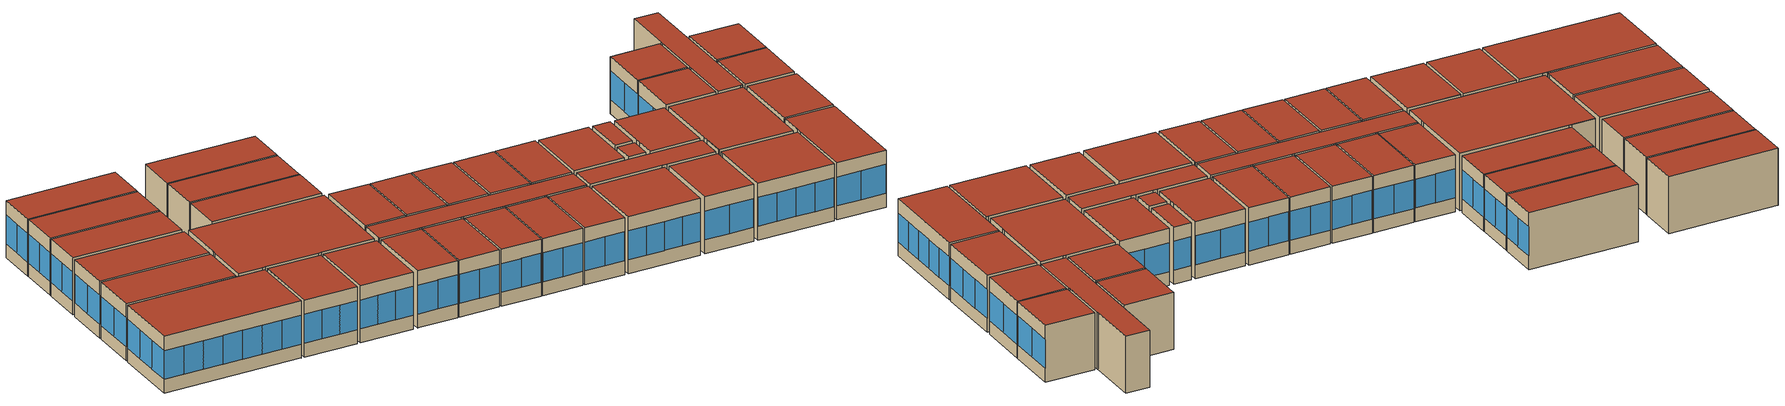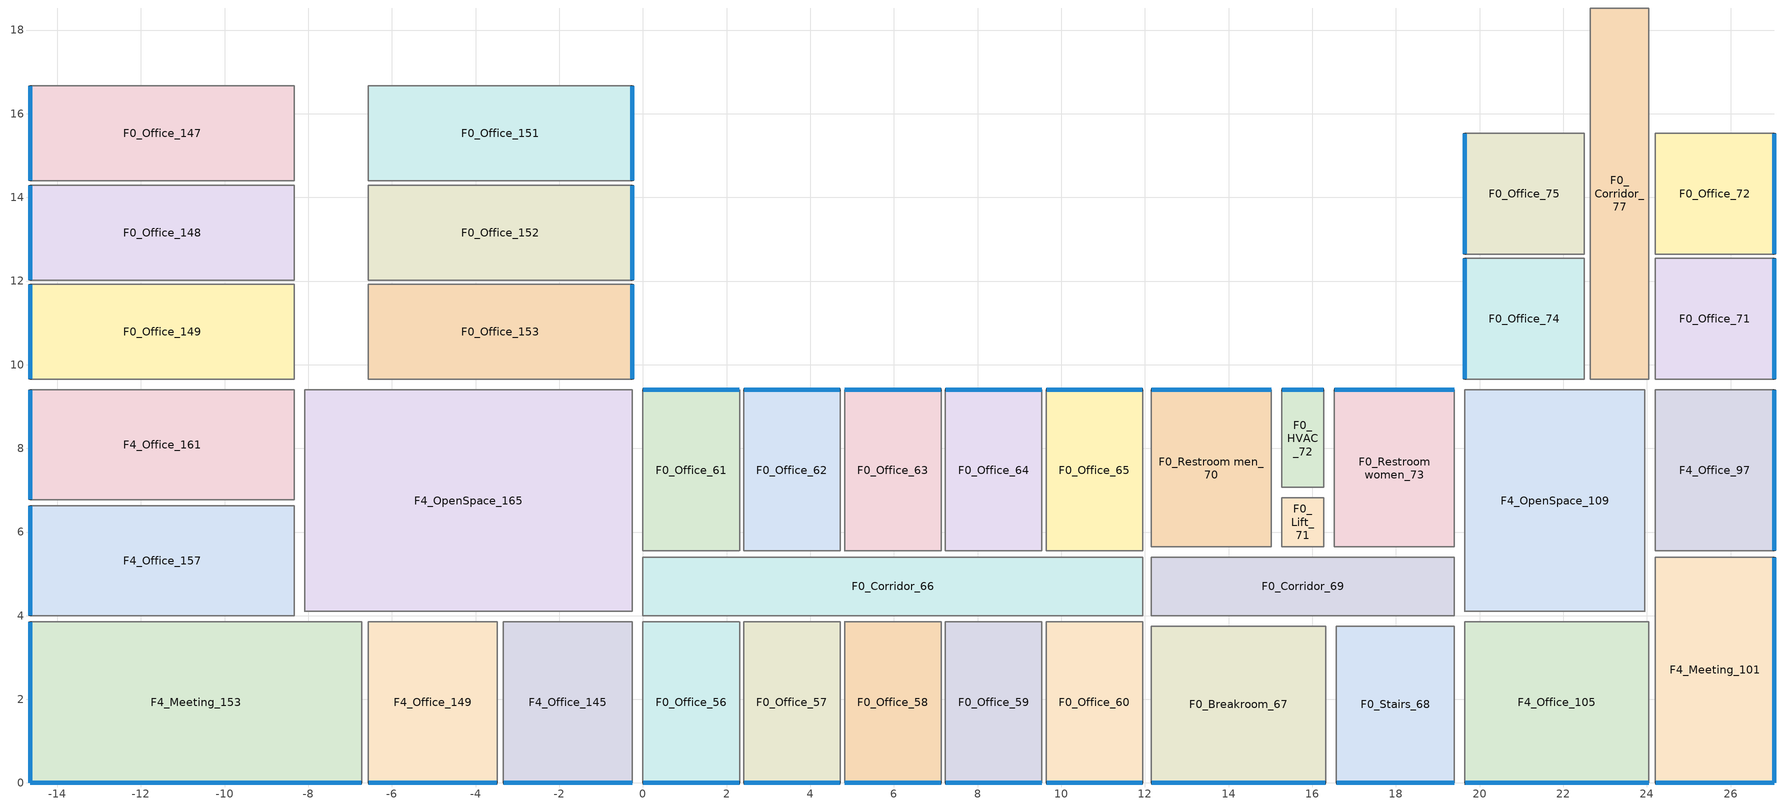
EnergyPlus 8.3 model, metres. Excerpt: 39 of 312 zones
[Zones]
F0_Office_56
 floor to F0_Office_38 (Geschossdecke): 2.31,0 0,0 0,3.85 2.31,3.85 z10.72
 wall outside (Aussenwand): 0,0 2.31,0 z10.72:14
 wall to F0_Corridor_66 (BüroTrennwandFlur): 2.31,3.85 0,3.85 z10.72:14
 wall to F0_Office_57 (Bürotrennwand): 2.31,0 2.31,3.85 z10.72:14
 wall to F4_Office_145 (Bürotrennwand): 0,3.85 0,0 z10.72:14
 window (WindowConstruction_1001): 0.01,0 1.15,0 / 1.16,0 2.3,0 z11.53:13.18
 roof outside (Dach): 0,0 2.31,0 2.31,3.85 0,3.85 z14
F0_Office_57
 floor to F0_Office_39 (Geschossdecke): 4.72,0 2.41,0 2.41,3.85 4.72,3.85 z10.72
 wall outside (Aussenwand): 2.41,0 4.72,0 z10.72:14
 wall to F0_Corridor_66 (BüroTrennwandFlur): 4.72,3.85 2.41,3.85 z10.72:14
 wall to F0_Office_58 (Bürotrennwand): 4.72,0 4.72,3.85 z10.72:14
 window (WindowConstruction_1001): 2.42,0 3.56,0 / 3.57,0 4.71,0 z11.53:13.18
 roof outside (Dach): 2.41,0 4.72,0 4.72,3.85 2.41,3.85 z14
F0_Office_58
 floor to F0_Office_40 (Geschossdecke): 7.13,0 4.82,0 4.82,3.85 7.13,3.85 z10.72
 wall outside (Aussenwand): 4.82,0 7.13,0 z10.72:14
 wall to F0_Corridor_66 (BüroTrennwandFlur): 7.13,3.85 4.82,3.85 z10.72:14
 wall to F0_Office_59 (Bürotrennwand): 7.13,0 7.13,3.85 z10.72:14
 window (WindowConstruction_1001): 4.83,0 5.97,0 / 5.98,0 7.12,0 z11.53:13.18
 roof outside (Dach): 4.82,0 7.13,0 7.13,3.85 4.82,3.85 z14
F0_Office_59
 floor to F0_Office_41 (Geschossdecke): 9.54,0 7.23,0 7.23,3.85 9.54,3.85 z10.72
 wall outside (Aussenwand): 7.23,0 9.54,0 z10.72:14
 wall to F0_Corridor_66 (BüroTrennwandFlur): 9.54,3.85 7.23,3.85 z10.72:14
 wall to F0_Office_60 (Bürotrennwand): 9.54,0 9.54,3.85 z10.72:14
 window (WindowConstruction_1001): 7.24,0 8.38,0 / 8.39,0 9.53,0 z11.53:13.18
 roof outside (Dach): 7.23,0 9.54,0 9.54,3.85 7.23,3.85 z14
F0_Office_60
 floor to F0_Office_42 (Geschossdecke): 11.95,0 9.64,0 9.64,3.85 11.95,3.85 z10.72
 wall outside (Aussenwand): 9.64,0 11.95,0 z10.72:14
 wall to F0_Corridor_66 (BüroTrennwandFlur): 11.95,3.85 9.64,3.85 z10.72:14
 wall adiabatic (BüroTrennwandFlur): 11.95,3.75 11.95,3.85 z10.72:14
 wall to F0_Breakroom_67 (BürotrennwandKern): 11.95,0 11.95,3.75 z10.72:14
 window (WindowConstruction_1001): 9.65,0 10.79,0 / 10.8,0 11.94,0 z11.53:13.18
 roof outside (Dach): 9.64,0 11.95,0 11.95,3.85 9.64,3.85 z14
F0_Office_61
 floor to F0_Office_43 (Geschossdecke): 2.31,5.55 0,5.55 0,9.4 2.31,9.4 z10.72
 wall outside (Aussenwand): 2.31,9.4 0,9.4 z10.72:14
 wall to F0_Office_62 (Bürotrennwand): 2.31,5.55 2.31,9.4 z10.72:14
 wall to F0_Corridor_66 (BüroTrennwandFlur): 0,5.55 2.31,5.55 z10.72:14
 wall to F4_OpenSpace_165 (BüroTrennwandFlur): 0,9.4 0,5.55 z10.72:14
 window (WindowConstruction_1001): 2.3,9.4 1.16,9.4 / 1.15,9.4 0.01,9.4 z11.52:13.18
 roof outside (Dach): 0,5.55 2.31,5.55 2.31,9.4 0,9.4 z14
F0_Office_62
 floor to F0_Office_44 (Geschossdecke): 4.72,5.55 2.41,5.55 2.41,9.4 4.72,9.4 z10.72
 wall outside (Aussenwand): 4.72,9.4 2.41,9.4 z10.72:14
 wall to F0_Office_63 (Bürotrennwand): 4.72,5.55 4.72,9.4 z10.72:14
 wall to F0_Corridor_66 (BüroTrennwandFlur): 2.41,5.55 4.72,5.55 z10.72:14
 window (WindowConstruction_1001): 4.71,9.4 3.57,9.4 / 3.56,9.4 2.42,9.4 z11.53:13.18
 roof outside (Dach): 2.41,5.55 4.72,5.55 4.72,9.4 2.41,9.4 z14
F0_Office_63
 floor to F0_Office_45 (Geschossdecke): 7.13,5.55 4.82,5.55 4.82,9.4 7.13,9.4 z10.72
 wall outside (Aussenwand): 7.13,9.4 4.82,9.4 z10.72:14
 wall to F0_Office_64 (Bürotrennwand): 7.13,5.55 7.13,9.4 z10.72:14
 wall to F0_Corridor_66 (BüroTrennwandFlur): 4.82,5.55 7.13,5.55 z10.72:14
 window (WindowConstruction_1001): 7.12,9.4 5.98,9.4 / 5.97,9.4 4.83,9.4 z11.53:13.18
 roof outside (Dach): 4.82,5.55 7.13,5.55 7.13,9.4 4.82,9.4 z14
F0_Office_64
 floor to F0_Office_46 (Geschossdecke): 9.54,5.55 7.23,5.55 7.23,9.4 9.54,9.4 z10.72
 wall outside (Aussenwand): 9.54,9.4 7.23,9.4 z10.72:14
 wall to F0_Office_65 (Bürotrennwand): 9.54,5.55 9.54,9.4 z10.72:14
 wall to F0_Corridor_66 (BüroTrennwandFlur): 7.23,5.55 9.54,5.55 z10.72:14
 window (WindowConstruction_1001): 9.53,9.4 8.39,9.4 / 8.38,9.4 7.24,9.4 z11.53:13.18
 roof outside (Dach): 7.23,5.55 9.54,5.55 9.54,9.4 7.23,9.4 z14
F0_Office_65
 floor to F0_Office_47 (Geschossdecke): 11.95,5.55 9.64,5.55 9.64,9.4 11.95,9.4 z10.72
 wall outside (Aussenwand): 11.95,9.4 9.64,9.4 z10.72:14
 wall adiabatic (BüroTrennwandFlur): 11.95,5.55 11.95,5.65 z10.72:14
 wall to F0_Restroom men_70 (BürotrennwandKern): 11.95,5.65 11.95,9.4 z10.72:14
 wall to F0_Corridor_66 (BüroTrennwandFlur): 9.64,5.55 11.95,5.55 z10.72:14
 window (WindowConstruction_1001): 11.94,9.4 10.8,9.4 / 10.79,9.4 9.65,9.4 z11.53:13.18
 roof outside (Dach): 9.64,5.55 11.95,5.55 11.95,9.4 9.64,9.4 z14
F0_Corridor_66
 floor to F0_Corridor_48 (Geschossdecke): 11.95,4 0,4 0,5.4 11.95,5.4 z10.72
 wall adiabatic (BüroTrennwandFlur): 2.41,5.4 2.31,5.4 / 7.23,5.4 7.13,5.4 / 9.64,5.4 9.54,5.4 / 4.82,5.4 4.72,5.4 / 4.72,4 4.82,4 / 9.54,4 9.64,4 / 7.13,4 7.23,4 / 2.31,4 2.41,4 / 0,4.1 0,4 z10.72:14
 wall to F0_Corridor_69 (BürotrennwandKern): 11.95,4 11.95,5.4 z10.72:14
 wall to F4_OpenSpace_165 (BürotrennwandKern): 0,5.4 0,4.1 z10.72:14
 roof outside (Dach): 0,4 11.95,4 11.95,5.4 0,5.4 z14
F0_Breakroom_67
 floor to F0_Breakroom_49 (Geschossdecke): 16.32,0 12.15,0 12.15,3.75 16.32,3.75 z10.72
 wall outside (Aussenwand): 12.15,0 16.32,0 z10.72:14
 wall to F0_Corridor_69 (TreppeKern): 16.32,3.75 12.15,3.75 z10.72:14
 wall to F0_Stairs_68 (TreppeKern): 16.32,0 16.32,3.75 z10.72:14
 window (WindowConstruction_1001): 12.16,0 13.19,0 / 13.2,0 14.23,0 / 14.24,0 15.27,0 / 15.28,0 16.31,0 z11.53:13.18
 roof outside (Dach): 12.15,0 16.32,0 16.32,3.75 12.15,3.75 z14
F0_Restroom men_70
 floor to F0_Restroom men_52 (Geschossdecke): 15.02,5.65 12.15,5.65 12.15,9.4 15.02,9.4 z10.72
 wall outside (Aussenwand): 15.03,9.4 12.15,9.4 z10.72:14
 wall adiabatic (BüroTrennwandFlur): 15.03,6.82 15.03,7.07 z10.72:14
 wall to F0_Lift_71 (TreppeKern): 15.03,5.65 15.03,6.82 z10.72:14
 wall to F0_HVAC_72 (TreppeKern): 15.03,7.07 15.03,9.4 z10.72:14
 wall to F0_Corridor_69 (TreppeKern): 12.15,5.65 15.02,5.65 z10.72:14
 window (WindowConstruction_1001): 15.02,9.4 13.59,9.4 / 13.58,9.4 12.16,9.4 z11.53:13.18
 roof outside (Dach): 12.15,5.65 15.03,5.65 15.03,9.4 12.15,9.4 z14
F0_Corridor_69
 floor to F0_Corridor_51 (Geschossdecke): 19.4,4 12.15,4 12.15,5.4 19.4,5.4 z10.72
 wall adiabatic (BüroTrennwandFlur): 15.27,5.4 15.02,5.4 / 16.52,5.4 16.27,5.4 / 19.4,4 19.4,4.1 / 16.32,4 16.57,4 z10.72:14
 wall to F0_Lift_71 (TreppeKern): 16.27,5.4 15.27,5.4 z10.72:14
 wall to F0_Restroom women_73 (TreppeKern): 19.4,5.4 16.52,5.4 z10.72:14
 wall to F4_OpenSpace_109 (BürotrennwandKern): 19.4,4.1 19.4,5.4 z10.72:14
 wall to F0_Stairs_68 (TreppeKern): 16.57,4 19.4,4 z10.72:14
 roof outside (Dach): 12.15,4 19.4,4 19.4,5.4 12.15,5.4 z14
F0_Lift_71
 floor to F0_Lift_53 (Geschossdecke): 16.27,5.65 15.27,5.65 15.27,6.82 16.27,6.82 z10.72
 wall to F0_HVAC_72 (TreppeKern): 16.27,6.82 15.27,6.82 z10.72:14
 wall to F0_Restroom women_73 (TreppeKern): 16.27,5.65 16.27,6.82 z10.72:14
 roof outside (Dach): 15.28,5.65 16.27,5.65 16.27,6.82 15.28,6.82 z14
F0_HVAC_72
 floor to F0_HVAC_54 (Geschossdecke): 16.27,7.07 15.27,7.07 15.27,9.4 16.27,9.4 z10.72
 wall outside (Aussenwand): 16.27,9.4 15.28,9.4 z10.72:14
 wall to F0_Restroom women_73 (TreppeKern): 16.27,7.07 16.27,9.4 z10.72:14
 window (WindowConstruction_1001): 16.27,9.4 15.29,9.4 z11.53:13.2
 roof outside (Dach): 15.28,7.07 16.27,7.07 16.27,9.4 15.28,9.4 z14
F0_Stairs_68
 floor to F0_Stairs_50 (Geschossdecke): 19.4,0 16.57,0 16.57,3.75 19.4,3.75 z10.72
 wall outside (Aussenwand): 16.57,0 19.4,0 z10.72:14
 wall to F4_Office_105 (BürotrennwandKern): 19.4,0 19.4,3.75 z10.72:14
 window (WindowConstruction_1001): 16.58,0 17.98,0 / 17.99,0 19.39,0 z11.53:13.18
 roof outside (Dach): 16.57,0 19.4,0 19.4,3.75 16.57,3.75 z14
F0_Restroom women_73
 floor to F0_Restroom women_55 (Geschossdecke): 19.4,5.65 16.52,5.65 16.52,9.4 19.4,9.4 z10.72
 wall outside (Aussenwand): 19.4,9.4 16.52,9.4 z10.72:14
 wall to F4_OpenSpace_109 (TreppeKern): 19.4,5.65 19.4,9.4 z10.72:14
 wall adiabatic (BüroTrennwandFlur): 16.52,7.07 16.52,6.82 z10.72:14
 window (WindowConstruction_1001): 19.39,9.4 17.97,9.4 / 17.96,9.4 16.54,9.4 z11.53:13.18
 roof outside (Dach): 16.52,5.65 19.4,5.65 19.4,9.4 16.52,9.4 z14
F0_Office_71
 floor to F0_Office_50 (Geschossdecke): 24.2,9.65 24.2,12.54 27.05,12.54 27.05,9.65 z10.72
 wall outside (Aussenwand): 27.05,9.65 27.05,12.54 z10.72:14
 wall to F0_Corridor_77 (BüroTrennwandFlur): 24.2,12.54 24.2,9.65 z10.72:14
 wall to F0_Office_72 (Bürotrennwand): 27.05,12.54 24.2,12.54 z10.72:14
 wall to F4_Office_97 (Bürotrennwand): 24.2,9.65 27.05,9.65 z10.72:14
 window (WindowConstruction_1001): 27.05,9.66 27.05,11.09 / 27.05,11.1 27.05,12.53 z11.53:13.18
 roof outside (Dach): 27.05,9.65 27.05,12.54 24.2,12.54 24.2,9.65 z14
F0_Office_72
 floor to F0_Office_51 (Geschossdecke): 27.05,12.64 24.2,12.64 24.2,15.53 27.05,15.53 z10.72
 wall outside (Aussenwand): 27.05,12.64 27.05,15.53 z10.72:14
 wall to F0_Corridor_77 (BüroTrennwandFlur): 24.2,15.53 24.2,12.64 z10.72:14
 wall to F0_Office_73 (Bürotrennwand): 27.05,15.53 24.2,15.53 z10.72:14
 window (WindowConstruction_1001): 27.05,12.65 27.05,14.08 / 27.05,14.09 27.05,15.52 z11.53:13.18
 roof outside (Dach): 27.05,12.64 27.05,15.53 24.2,15.53 24.2,12.64 z14
F0_Office_74
 floor to F0_Office_53 (Geschossdecke): 22.5,9.65 19.65,9.65 19.65,12.54 22.5,12.54 z10.72
 wall outside (Aussenwand): 19.65,12.54 19.65,9.65 z10.72:14
 wall to F0_Office_75 (Bürotrennwand): 22.5,12.54 19.65,12.54 z10.72:14
 wall to F0_Corridor_77 (BüroTrennwandFlur): 22.5,9.65 22.5,12.54 z10.72:14
 wall to F4_OpenSpace_109 (BüroTrennwandFlur): 19.65,9.65 22.5,9.65 z10.72:14
 window (WindowConstruction_1001): 19.65,12.53 19.65,11.1 / 19.65,11.09 19.65,9.66 z11.53:13.18
 roof outside (Dach): 22.5,9.65 22.5,12.54 19.65,12.54 19.65,9.65 z14
F0_Office_75
 floor to F0_Office_54 (Geschossdecke): 22.5,12.64 19.65,12.64 19.65,15.53 22.5,15.53 z10.72
 wall outside (Aussenwand): 19.65,15.53 19.65,12.64 z10.72:14
 wall to F0_Office_76 (Bürotrennwand): 22.5,15.53 19.65,15.53 z10.72:14
 wall to F0_Corridor_77 (BüroTrennwandFlur): 22.5,12.64 22.5,15.53 z10.72:14
 window (WindowConstruction_1001): 19.65,15.52 19.65,14.09 / 19.65,14.08 19.65,12.65 z11.53:13.18
 roof outside (Dach): 22.5,12.64 22.5,15.53 19.65,15.53 19.65,12.64 z14
F0_Corridor_77
 floor to F0_Corridor_54 (Geschossdecke): 24.05,9.65 22.65,9.65 22.65,18.53 24.05,18.53 z10.72
 wall adiabatic (BüroTrennwandFlur): 22.65,12.64 22.65,12.54 / 22.65,15.63 22.65,15.53 / 24.05,12.54 24.05,12.64 / 24.05,15.53 24.05,15.63 / 23.95,9.65 24.05,9.65 z10.72:14
 wall to F0_Office_76 (BüroTrennwandFlur): 22.65,18.53 22.65,15.63 z10.72:14
 wall to F0_Corridor_80 (BürotrennwandKern): 24.05,18.53 22.65,18.53 z10.72:14
 wall to F0_Office_73 (BüroTrennwandFlur): 24.05,15.63 24.05,18.53 z10.72:14
 wall to F4_OpenSpace_109 (BürotrennwandKern): 22.65,9.65 23.95,9.65 z10.72:14
 roof outside (Dach): 24.05,9.65 24.05,18.53 22.65,18.53 22.65,9.65 z14
F4_Office_97
 floor to F4_Office_96 (Geschossdecke): 24.2,5.55 24.2,9.4 27.05,9.4 27.05,5.55 z10.72
 wall outside (Aussenwand): 27.05,5.55 27.05,9.4 z10.72:14
 wall to F4_Meeting_101 (Bürotrennwand): 24.2,5.55 27.05,5.55 z10.72:14
 wall to F4_OpenSpace_109 (BüroTrennwandFlur): 24.2,9.4 24.2,5.55 z10.72:14
 window (WindowConstruction_1001): 27.05,5.56 27.05,6.83 / 27.05,6.84 27.05,8.11 / 27.05,8.12 27.05,9.39 z11.53:13.18
 roof outside (Dach): 27.05,9.4 24.2,9.4 24.2,5.55 27.05,5.55 z14
F4_Meeting_101
 floor to F4_Meeting_100 (Geschossdecke): 27.05,0 24.2,0 24.2,5.4 27.05,5.4 z10.72
 wall outside (Aussenwand): 24.2,0 27.05,0 27.05,5.4 z10.72:14
 wall adiabatic (BüroTrennwandFlur): 24.2,4.1 24.2,3.85 z10.72:14
 wall to F4_Office_105 (Bürotrennwand): 24.2,3.85 24.2,0 z10.72:14
 wall to F4_OpenSpace_109 (BüroTrennwandFlur): 24.2,5.4 24.2,4.1 z10.72:14
 window (WindowConstruction_1001): 24.21,0 25.62,0 / 25.63,0 27.04,0 / 27.05,0.01 27.05,1.08 / 27.05,1.09 27.05,2.16 / 27.05,2.17 27.05,3.23 / 27.05,3.24 27.05,4.31 / 27.05,4.32 27.05,5.39 z11.53:13.18
 roof outside (Dach): 27.05,5.4 24.2,5.4 24.2,0 27.05,0 z14
F4_Office_105
 floor to F4_Office_104 (Geschossdecke): 24.05,0 19.65,0 19.65,3.85 24.05,3.85 z10.72
 wall outside (Aussenwand): 19.65,0 24.05,0 z10.72:14
 wall adiabatic (BüroTrennwandFlur): 19.65,3.85 19.65,3.75 / 24.05,3.85 23.95,3.85 z10.72:14
 wall to F4_OpenSpace_109 (BüroTrennwandFlur): 23.95,3.85 19.65,3.85 z10.72:14
 window (WindowConstruction_1001): 19.66,0 20.75,0 / 20.76,0 21.84,0 / 21.86,0 22.94,0 / 22.95,0 24.04,0 z11.53:13.18
 roof outside (Dach): 24.05,3.85 19.65,3.85 19.65,0 24.05,0 z14
F4_OpenSpace_109
 floor to F4_OpenSpace_108 (Geschossdecke): 23.95,4.1 19.65,4.1 19.65,9.4 23.95,9.4 z10.72
 wall adiabatic (BüroTrennwandFlur): 19.65,5.65 19.65,5.4 / 22.65,9.4 22.5,9.4 / 23.95,5.4 23.95,5.55 z10.72:14
 roof outside (Dach): 23.95,9.4 19.65,9.4 19.65,4.1 23.95,4.1 z14
F0_Office_147
 floor to F0_Office_127 (Geschossdecke): -8.33,14.39 -14.65,14.39 -14.65,16.66 -8.33,16.66 z10.72
 wall outside (Aussenwand): -14.65,16.66 -14.65,14.39 z10.72:14
 wall to F0_Corridor_139 (BüroTrennwandFlur): -8.33,14.39 -8.33,16.66 z10.72:14
 wall to F0_Office_148 (Bürotrennwand): -14.65,14.39 -8.33,14.39 z10.72:14
 wall to F0_Office_146 (Bürotrennwand): -8.33,16.66 -14.65,16.66 z10.72:14
 window (WindowConstruction_1001): -14.65,16.65 -14.65,15.53 / -14.65,15.52 -14.65,14.4 z11.53:13.18
 roof outside (Dach): -14.65,16.66 -14.65,14.39 -8.33,14.39 -8.33,16.66 z14
F0_Office_148
 floor to F0_Office_128 (Geschossdecke): -8.33,12.02 -14.65,12.02 -14.65,14.29 -8.33,14.29 z10.72
 wall outside (Aussenwand): -14.65,14.29 -14.65,12.02 z10.72:14
 wall to F0_Corridor_139 (BüroTrennwandFlur): -8.33,12.02 -8.33,14.29 z10.72:14
 wall to F0_Office_149 (Bürotrennwand): -14.65,12.02 -8.33,12.02 z10.72:14
 window (WindowConstruction_1001): -14.65,14.28 -14.65,13.16 / -14.65,13.15 -14.65,12.03 z11.53:13.18
 roof outside (Dach): -14.65,14.29 -14.65,12.02 -8.33,12.02 -8.33,14.29 z14
F0_Office_149
 floor to F0_Office_129 (Geschossdecke): -14.65,9.65 -14.65,11.92 -8.33,11.92 -8.33,9.65 z10.72
 wall outside (Aussenwand): -14.65,11.92 -14.65,9.65 z10.72:14
 wall to F0_Corridor_139 (BüroTrennwandFlur): -8.33,9.65 -8.33,11.92 z10.72:14
 wall to F4_Office_161 (Bürotrennwand): -14.65,9.65 -8.33,9.65 z10.72:14
 window (WindowConstruction_1001): -14.65,11.91 -14.65,10.79 / -14.65,10.78 -14.65,9.66 z11.53:13.18
 roof outside (Dach): -14.65,11.92 -14.65,9.65 -8.33,9.65 -8.33,11.92 z14
F0_Office_151
 floor to F0_Office_131 (Geschossdecke): -0.25,14.39 -6.57,14.39 -6.57,16.66 -0.25,16.66 z10.72
 wall outside (Aussenwand): -0.25,14.39 -0.25,16.66 z10.72:14
 wall to F0_Office_152 (Bürotrennwand): -6.57,14.39 -0.25,14.39 z10.72:14
 wall to F0_Corridor_139 (BüroTrennwandFlur): -6.57,16.66 -6.57,14.39 z10.72:14
 wall to F0_Office_150 (Bürotrennwand): -0.25,16.66 -6.57,16.66 z10.72:14
 window (WindowConstruction_1001): -0.25,14.4 -0.25,15.52 / -0.25,15.53 -0.25,16.65 z11.53:13.18
 roof outside (Dach): -6.57,16.66 -6.57,14.39 -0.25,14.39 -0.25,16.66 z14
F0_Office_152
 floor to F0_Office_132 (Geschossdecke): -0.25,12.02 -6.57,12.02 -6.57,14.29 -0.25,14.29 z10.72
 wall outside (Aussenwand): -0.25,12.02 -0.25,14.29 z10.72:14
 wall to F0_Office_153 (Bürotrennwand): -6.57,12.02 -0.25,12.02 z10.72:14
 wall to F0_Corridor_139 (BüroTrennwandFlur): -6.57,14.29 -6.57,12.02 z10.72:14
 window (WindowConstruction_1001): -0.25,12.03 -0.25,13.15 / -0.25,13.16 -0.25,14.28 z11.53:13.18
 roof outside (Dach): -6.57,14.29 -6.57,12.02 -0.25,12.02 -0.25,14.29 z14
F0_Office_153
 floor to F0_Office_133 (Geschossdecke): -0.25,9.65 -6.57,9.65 -6.57,11.92 -0.25,11.92 z10.72
 wall outside (Aussenwand): -0.25,9.65 -0.25,11.92 z10.72:14
 wall to F4_OpenSpace_165 (BüroTrennwandFlur): -6.57,9.65 -0.25,9.65 z10.72:14
 wall to F0_Corridor_139 (BüroTrennwandFlur): -6.57,11.92 -6.57,9.65 z10.72:14
 window (WindowConstruction_1001): -0.25,9.66 -0.25,10.78 / -0.25,10.79 -0.25,11.91 z11.53:13.18
 roof outside (Dach): -6.57,11.92 -6.57,9.65 -0.25,9.65 -0.25,11.92 z14
F4_Office_145
 floor to F4_Office_144 (Geschossdecke): -0.25,0 -3.33,0 -3.33,3.85 -0.25,3.85 z10.72
 wall outside (Aussenwand): -3.33,0 -0.25,0 z10.72:14
 wall to F4_Office_149 (Bürotrennwand): -3.33,3.85 -3.33,0 z10.72:14
 wall to F4_OpenSpace_165 (BüroTrennwandFlur): -0.25,3.85 -3.33,3.85 z10.72:14
 window (WindowConstruction_1001): -3.32,0 -2.31,0 / -2.3,0 -1.28,0 / -1.27,0 -0.26,0 z11.53:13.18
 roof outside (Dach): -0.25,0 -0.25,3.85 -3.33,3.85 -3.33,0 z14
F4_Office_149
 floor to F4_Office_148 (Geschossdecke): -3.48,0 -6.57,0 -6.57,3.85 -3.48,3.85 z10.72
 wall outside (Aussenwand): -6.57,0 -3.48,0 z10.72:14
 wall to F4_Meeting_153 (Bürotrennwand): -6.57,3.85 -6.57,0 z10.72:14
 wall to F4_OpenSpace_165 (BüroTrennwandFlur): -3.48,3.85 -6.57,3.85 z10.72:14
 window (WindowConstruction_1001): -6.56,0 -5.54,0 / -5.53,0 -4.52,0 / -4.51,0 -3.49,0 z11.53:13.18
 roof outside (Dach): -3.48,0 -3.48,3.85 -6.57,3.85 -6.57,0 z14
F4_Meeting_153
 floor to F4_Meeting_152 (Geschossdecke): -6.72,0 -14.65,0 -14.65,3.85 -6.72,3.85 z10.72
 wall outside (Aussenwand): -14.65,3.85 -14.65,0 -6.72,0 z10.72:14
 wall adiabatic (BüroTrennwandFlur): -8.08,3.85 -8.33,3.85 z10.72:14
 wall to F4_Office_157 (Bürotrennwand): -8.33,3.85 -14.65,3.85 z10.72:14
 wall to F4_OpenSpace_165 (BüroTrennwandFlur): -6.72,3.85 -8.08,3.85 z10.72:14
 window (WindowConstruction_1001): -14.65,3.84 -14.65,2.57 / -14.65,2.56 -14.65,1.29 / -14.65,1.28 -14.65,0.01 / -14.64,0 -13.52,0 / -13.51,0 -12.39,0 / -12.38,0 -11.25,0 / -11.24,0 -10.12,0 / -10.11,0 -8.99,0 / -8.98,0 -7.86,0 / -7.85,0 -6.73,0 z11.53:13.18
 roof outside (Dach): -6.72,0 -6.72,3.85 -14.65,3.85 -14.65,0 z14
F4_Office_157
 floor to F4_Office_156 (Geschossdecke): -8.33,4 -14.65,4 -14.65,6.62 -8.33,6.62 z10.72
 wall outside (Aussenwand): -14.65,6.62 -14.65,4 z10.72:14
 wall to F4_Office_161 (Bürotrennwand): -8.33,6.62 -14.65,6.62 z10.72:14
 wall adiabatic (BüroTrennwandFlur): -8.33,4 -8.33,4.1 z10.72:14
 wall to F4_OpenSpace_165 (BüroTrennwandFlur): -8.33,4.1 -8.33,6.62 z10.72:14
 window (WindowConstruction_1001): -14.65,6.62 -14.65,5.32 / -14.65,5.31 -14.65,4.01 z11.53:13.18
 roof outside (Dach): -8.33,4 -8.33,6.62 -14.65,6.62 -14.65,4 z14
F4_Office_161
 floor to F4_Office_160 (Geschossdecke): -8.33,6.77 -14.65,6.77 -14.65,9.4 -8.33,9.4 z10.72
 wall outside (Aussenwand): -14.65,9.4 -14.65,6.78 z10.72:14
 wall to F4_OpenSpace_165 (BüroTrennwandFlur): -8.33,6.77 -8.33,9.4 z10.72:14
 window (WindowConstruction_1001): -14.65,9.39 -14.65,8.09 / -14.65,8.08 -14.65,6.79 z11.53:13.18
 roof outside (Dach): -8.33,6.78 -8.33,9.4 -14.65,9.4 -14.65,6.78 z14
F4_OpenSpace_165
 floor to F4_OpenSpace_164 (Geschossdecke): -8.08,4.1 -8.08,9.4 -0.25,9.4 -0.25,4.1 z10.72
 wall adiabatic (BüroTrennwandFlur): -8.08,6.77 -8.08,6.62 / -6.57,9.4 -6.72,9.4 / -0.25,5.4 -0.25,5.55 / -6.72,4.1 -6.57,4.1 / -3.48,4.1 -3.33,4.1 z10.72:14
 wall to F0_Corridor_139 (BürotrennwandKern): -6.72,9.4 -8.08,9.4 z10.72:14
 roof outside (Dach): -0.25,4.1 -0.25,9.4 -8.08,9.4 -8.08,4.1 z14
[WindowMaterial:SimpleGlazingSystem]
WindowMat: 1.3, 0.5, 0.8
[Material]
Beton: MediumSmooth, 0.1, 2.3, 2000, 840, 0.9, 0.6, 0.6
Dämmung: MediumSmooth, 0.2, 0.035, 35, 150, 0.9, 0.6, 0.6
Estrich: MediumSmooth, 0.06, 1.4, 1500, 840, 0.9, 0.6, 0.6
Dämmung_1: MediumSmooth, 0.04, 0.035, 35, 150, 0.9, 0.6, 0.6
Beton_1: MediumSmooth, 0.2, 2.3, 2000, 840, 0.9, 0.6, 0.6
Dämmung_2: MediumSmooth, 0.1, 0.035, 35, 150, 0.9, 0.6, 0.6
Gipskartonplatte: MediumSmooth, 0.0125, 0.7, 700, 840, 0.9, 0.6, 0.6
Dämmung_3: MediumSmooth, 0.125, 0.035, 35, 150, 0.9, 0.6, 0.6
Dämmung_4: MediumSmooth, 0.075, 0.035, 35, 150, 0.9, 0.6, 0.6
Beton_2: MediumSmooth, 0.25, 2.3, 2000, 840, 0.9, 0.6, 0.6
[Construction]
Aussenwand: Dämmung, Beton
Geschossdecke: Beton_1, Dämmung_1, Estrich
Dach: Beton_1, Dämmung_2
BüroTrennwandFlur: Gipskartonplatte, Dämmung_3, Gipskartonplatte
Bürotrennwand: Gipskartonplatte, Dämmung_4, Gipskartonplatte
BürotrennwandKern: Beton_1
TreppeKern: Beton_2
WindowConstruction_1001: WindowMat
[Zone]
F0_Office_56; F0_Office_61: 0, 0, 0, 0, 1, 1, 3, 4.67961e-310, 8.88965, , , Yes
F0_Office_57; F0_Office_58; F0_Office_62; F0_Office_63: 0, 0, 0, 0, 1, 1, 3, 4.67961e-310, 8.8935, , , Yes
F0_Office_59; F0_Office_60; F0_Office_64; F0_Office_65: 0, 0, 0, 0, 1, 1, 3, 4.67961e-310, 8.89735, , , Yes
F0_Corridor_66: 0, 0, 0, 0, 1, 1, 3, 4.67961e-310, 16.7286, , , Yes
F0_Breakroom_67: 0, 0, 0, 0, 1, 1, 3, 4.67961e-310, 15.6525, , , Yes
F0_Restroom men_70; F0_Restroom women_73: 0, 0, 0, 0, 1, 1, 3, 4.67961e-310, 10.7812, , , Yes
F0_Corridor_69: 0, 0, 0, 0, 1, 1, 3, 4.67961e-310, 10.1514, , , Yes
F0_Lift_71: 0, 0, 0, 0, 1, 1, 3, 4.67961e-310, 1.166, , , Yes
F0_HVAC_72: 0, 0, 0, 0, 1, 1, 3, 4.67961e-310, 2.334, , , Yes
F0_Stairs_68: 0, 0, 0, 0, 1, 1, 3, 4.67961e-310, 10.6013, , , Yes
F0_Office_71: 0, 0, 0, 0, 1, 1, 3, 4.67961e-310, 8.24362, , , Yes
F0_Office_72; F0_Office_75: 0, 0, 0, 0, 1, 1, 3, 4.67961e-310, 8.2422, , , Yes
F0_Office_74: 0, 0, 0, 0, 1, 1, 3, 4.67961e-310, 8.2436, , , Yes
F0_Corridor_77: 0, 0, 0, 0, 1, 1, 3, 4.67961e-310, 12.4234, , , Yes
F4_Office_97: 0, 0, 0, 0, 1, 1, 3, 4.67961e-310, 10.9725, , , Yes
F4_Meeting_101: 0, 0, 0, 0, 1, 1, 3, 4.67961e-310, 15.3886, , , Yes
F4_Office_105: 0, 0, 0, 0, 1, 1, 3, 4.67961e-310, 16.9356, , , Yes
F4_OpenSpace_109: 0, 0, 0, 0, 1, 1, 3, 4.67961e-310, 22.7874, , , Yes
F0_Office_147: 0, 0, 0, 0, 1, 1, 3, 4.67961e-310, 14.3522, , , Yes
F0_Office_148: 0, 0, 0, 0, 1, 1, 3, 4.67961e-310, 14.3459, , , Yes
F0_Office_149: 0, 0, 0, 0, 1, 1, 3, 4.67961e-310, 14.3491, , , Yes
F0_Office_151: 0, 0, 0, 0, 1, 1, 3, 4.67961e-310, 14.3545, , , Yes
F0_Office_152; F0_Office_153: 0, 0, 0, 0, 1, 1, 3, 4.67961e-310, 14.3482, , , Yes
F4_Office_145: 0, 0, 0, 0, 1, 1, 3, 4.67961e-310, 11.868, , , Yes
F4_Office_149: 0, 0, 0, 0, 1, 1, 3, 4.67961e-310, 11.8703, , , Yes
F4_Meeting_153: 0, 0, 0, 0, 1, 1, 3, 4.67961e-310, 30.5341, , , Yes
F4_Office_157; F4_Office_161: 0, 0, 0, 0, 1, 1, 3, 4.67961e-310, 16.5847, , , Yes
F4_OpenSpace_165: 0, 0, 0, 0, 1, 1, 3, 4.67961e-310, 41.5096, , , Yes
